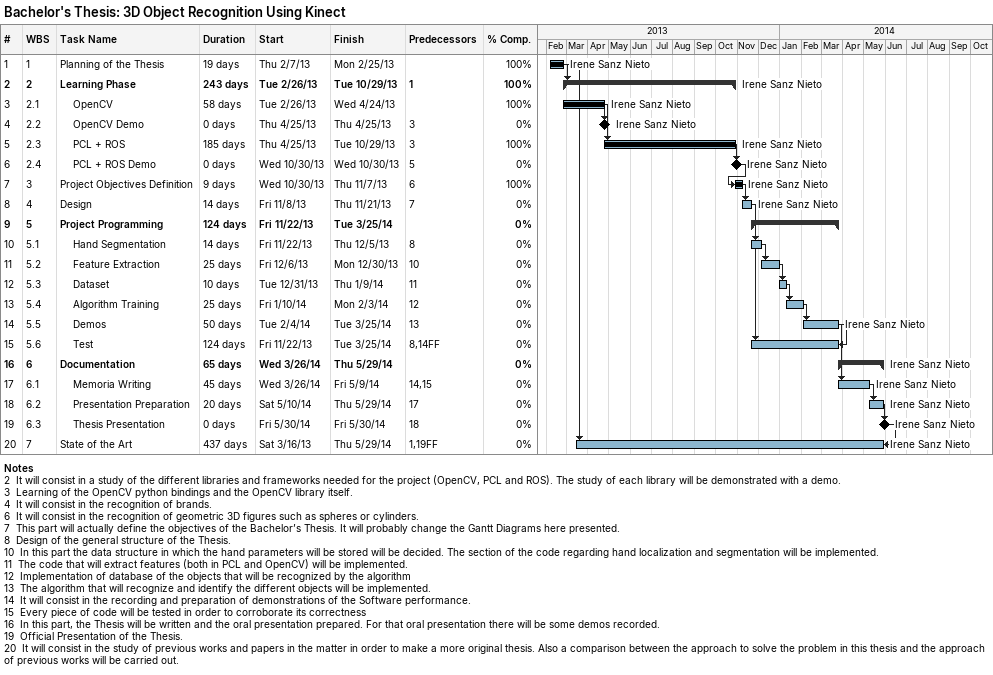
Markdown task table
Bachelor's Thesis: 3D Object Recognition Using Kinect

| ID | WBS | Task | Duration | Start | Finish | Predecessors | Resources | % complete |
|---|---|---|---|---|---|---|---|---|
| 1 | 1 | Planning of the Thesis | 19d | 2013-02-07 | 2013-02-25 |  | Irene Sanz Nieto | 100 |
| 2 | 2 | **Learning Phase** | 243d | 2013-02-26 | 2013-10-29 | 1 | Irene Sanz Nieto | 100 |
| 3 | 2.1 | OpenCV | 58d | 2013-02-26 | 2013-04-24 |  | Irene Sanz Nieto | 100 |
| 4 | 2.2 | OpenCV Demo | 0d | 2013-04-25 | 2013-04-25 | 3 | Irene Sanz Nieto | 0 |
| 5 | 2.3 | PCL + ROS | 185d | 2013-04-25 | 2013-10-29 | 3 | Irene Sanz Nieto | 100 |
| 6 | 2.4 | PCL + ROS Demo | 0d | 2013-10-30 | 2013-10-30 | 5 | Irene Sanz Nieto | 0 |
| 7 | 3 | Project Objectives Definition | 9d | 2013-10-30 | 2013-11-07 | 6 | Irene Sanz Nieto | 100 |
| 8 | 4 | Design | 14d | 2013-11-08 | 2013-11-21 | 7 | Irene Sanz Nieto | 0 |
| 9 | 5 | **Project Programming** | 124d | 2013-11-22 | 2014-03-25 |  |  | 0 |
| 10 | 5.1 | Hand Segmentation | 14d | 2013-11-22 | 2013-12-05 | 8 |  | 0 |
| 11 | 5.2 | Feature Extraction | 25d | 2013-12-06 | 2013-12-30 | 10 |  | 0 |
| 12 | 5.3 | Dataset | 10d | 2013-12-31 | 2014-01-09 | 11 |  | 0 |
| 13 | 5.4 | Algorithm Training | 25d | 2014-01-10 | 2014-02-03 | 12 |  | 0 |
| 14 | 5.5 | Demos | 50d | 2014-02-04 | 2014-03-25 | 13 | Irene Sanz Nieto | 0 |
| 15 | 5.6 | Test | 124d | 2013-11-22 | 2014-03-25 | 8, 14FF |  | 0 |
| 16 | 6 | **Documentation** | 65d | 2014-03-26 | 2014-05-29 |  | Irene Sanz Nieto | 0 |
| 17 | 6.1 | Memoria Writing | 45d | 2014-03-26 | 2014-05-09 | 14, 15 | Irene Sanz Nieto | 0 |
| 18 | 6.2 | Presentation Preparation | 20d | 2014-05-10 | 2014-05-29 | 17 | Irene Sanz Nieto | 0 |
| 19 | 6.3 | Thesis Presentation | 0d | 2014-05-30 | 2014-05-30 | 18 | Irene Sanz Nieto | 0 |
| 20 | 7 | State of the Art | 437d | 2013-03-16 | 2014-05-29 | 1, 19FF | Irene Sanz Nieto | 0 |

Notes
- 2: It will consist in a study of the different libraries and frameworks needed for the project (OpenCV, PCL and ROS). The study of each library will be demonstrated with a demo.
- 3: Learning of the OpenCV python bindings and the OpenCV library itself.
- 4: It will consist in the recognition of brands.
- 6: It will consist in the recognition of geometric 3D figures such as spheres or cylinders.
- 7: This part will actually define the objectives of the Bachelor’s Thesis. It will probably change the Gantt Diagrams here presented.
- 8: Design of the general structure of the Thesis.
- 10: In this part the data structure in which the hand parameters will be stored will be decided. The section of the code regarding hand localization and segmentation will be implemented.
- 11: The code that will extract features (both in PCL and OpenCV) will be implemented.
- 12: Implementation of database of the objects that will be recognized by the algorithm
- 13: The algorithm that will recognize and identify the different objects will be implemented.
- 14: It will consist in the recording and preparation of demonstrations of the Software performance.
- 15: Every piece of code will be tested in order to corroborate its correctness
- 16: In this part, the Thesis will be written and the oral presentation prepared. For that oral presentation there will be some demos recorded.
- 19: Official Presentation of the Thesis.
- 20: It will consist in the study of previous works and papers in the matter in order to make a more original thesis. Also a comparison between the approach to solve the problem in this thesis and the approach of previous works will be carried out.
